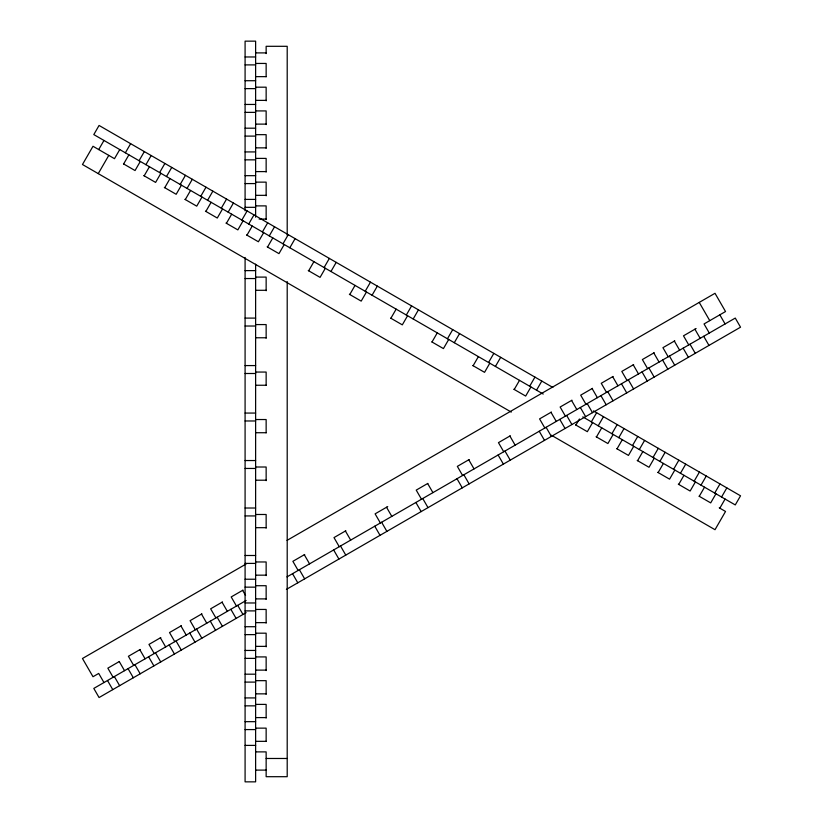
<?xml version="1.0" encoding="UTF-8"?>
<svg xmlns="http://www.w3.org/2000/svg" width="823" height="823" viewBox="0 0 823 823"><rect width="100%" height="100%" fill="white"/><g stroke="black" fill="none" stroke-linecap="round" stroke-linejoin="round"><path stroke-width="1.23" d="M98.709 149.57L103.976 140.455M98.246 173.622L108.78 155.382M119.757 149.56L114.49 158.685L92.999 146.268L82.465 164.507L511.278 412.086M125.363 152.8L130.631 143.675M123.625 163.952L128.892 154.837M139.066 160.711L144.334 151.586M140.311 161.431L135.054 170.546L123.481 163.87M145.918 164.672L151.185 155.547M144.179 175.824L149.447 166.709M159.621 172.583L164.888 163.458M160.876 173.303L155.609 182.418L143.778 175.587M166.483 176.534L171.74 167.419M164.744 187.695L170.011 178.57M180.186 184.445L185.442 175.33M181.43 185.175L176.173 194.29L164.333 187.459M187.037 188.405L192.304 179.291M185.298 199.557L190.566 190.442M200.74 196.316L206.007 187.202M201.995 197.036L196.728 206.162L184.887 199.331M207.602 200.277L212.859 191.162M205.863 211.429L211.12 202.314M221.305 208.188L226.562 199.073M222.549 208.908L217.282 218.033L205.452 211.192M228.156 212.149L233.423 203.024M226.418 223.3L231.685 214.186M241.859 220.06L247.126 210.935M243.114 220.78L237.847 229.895L226.006 223.064M248.711 224.021L253.978 214.896M246.972 235.172L252.239 226.047M262.414 231.932L267.681 222.807M263.669 232.652L258.401 241.767L246.571 234.936M269.275 235.882L274.543 226.767M267.537 247.044L272.804 237.919M282.978 243.793L288.235 234.678M284.223 244.524L278.966 253.638L267.125 246.807M289.83 247.754L295.097 238.639M308.656 270.777L313.913 261.663M324.097 267.537L329.354 258.412M325.342 268.257L320.075 277.372L308.244 270.541M330.949 271.497L336.216 262.372M349.775 294.521L355.032 285.396M365.206 291.27L370.473 282.155M366.461 292L361.194 301.115L349.364 294.284M372.068 295.231L377.335 286.116M390.884 318.254L396.151 309.139M406.325 315.014L411.593 305.899M407.58 315.734L402.313 324.859L390.74 318.172M413.187 318.974L418.444 309.849M432.003 341.998L437.27 332.873M447.445 338.757L452.712 329.632M448.7 339.477L443.432 348.592L431.859 341.915M454.296 342.707L459.563 333.593M473.122 365.731L478.389 356.616M488.564 362.49L493.831 353.376M489.808 363.21L484.552 372.335L472.711 365.494M495.415 366.451L500.682 357.336M514.241 389.474L519.508 380.36M529.683 386.234L534.94 377.109M530.928 386.954L525.671 396.069L513.83 389.238M536.534 390.184L541.801 381.07M575.915 425.079L579.423 419M591.356 421.839L596.624 412.724M592.611 422.559L587.344 431.684L575.503 424.843M598.208 425.8L603.475 416.675M596.469 436.951L601.736 427.837M611.911 433.711L617.178 424.586M613.166 434.431L607.899 443.546L596.068 436.715M618.773 437.671L624.04 428.546M617.034 448.823L622.301 439.708M632.476 445.582L637.732 436.457M633.72 446.303L628.463 455.417L616.622 448.586M639.327 449.533L644.594 440.418M637.588 460.695L642.856 451.57M653.03 457.444L658.297 448.329M654.285 458.174L649.018 467.289L637.187 460.458M659.892 461.405L665.149 452.29M658.153 472.556L663.41 463.442M673.595 469.316L678.852 460.201M674.839 470.036L669.572 479.161L657.742 472.33M680.446 473.276L685.713 464.162M678.708 484.428L683.975 475.313M694.149 481.188L699.416 472.073M695.404 481.908L690.137 491.033L678.296 484.191M701.001 485.148L706.268 476.023M699.262 496.3L704.529 487.185M714.703 493.059L719.971 483.934M715.959 493.779L710.691 502.894L699.118 496.218M721.565 497.02L726.832 487.895M719.827 508.172L725.094 499.047M246.118 564.002L82.465 658.493L92.999 676.732L98.709 673.43L103.976 682.545M287.021 540.392L715.012 293.297L725.536 311.536L704.046 323.943L709.313 333.058M119.417 661.476L107.844 668.163L113.111 677.278M140.239 649.46L128.398 656.291L133.665 665.406M160.794 637.588L148.963 644.419L154.23 653.534M181.358 625.717L169.517 632.548L174.785 641.673M201.913 613.845L190.082 620.676L195.339 629.801M222.477 601.973L210.637 608.814L215.904 617.929M243.032 590.112L231.191 596.942L236.458 606.057M304.705 554.496L292.875 561.327L298.132 570.452M345.825 530.763L333.994 537.594L339.251 546.709M387.736 506.567L375.103 513.85L380.37 522.975M427.795 483.43L416.222 490.117L421.489 499.232M469.172 459.543L457.341 466.374L462.608 475.499M510.291 435.799L498.46 442.64L503.727 451.755M551.41 412.066L539.579 418.897L544.836 428.011M571.975 400.194L560.134 407.025L565.401 416.15M592.529 388.322L580.688 395.163L585.955 404.278M613.084 376.45L601.253 383.292L606.52 392.406M633.648 364.589L621.807 371.42L627.075 380.535M654.203 352.717L642.372 359.548L647.629 368.673M674.767 340.845L662.927 347.676L668.194 356.801M696.114 328.521L683.491 335.815L688.748 344.93M246.149 600.471L93.801 688.419L99.069 697.544L246.139 612.631M286.949 576.913L735.268 318.069L740.535 327.194L286.394 589.391M255.624 52.898L266.148 52.898M245.089 56.972L255.624 56.972M255.624 63.443L266.148 63.443L266.148 76.806M245.089 64.894L255.624 64.894M255.624 76.642L266.148 76.642M245.089 80.716L255.624 80.716M255.624 87.187L266.148 87.187L266.148 100.848M245.089 88.627L255.624 88.627M255.624 100.375L266.148 100.375M245.089 104.449L255.624 104.449M255.624 110.92L266.148 110.92L266.148 124.592M245.089 112.37L255.624 112.37M255.624 124.119L266.148 124.119M245.089 128.193L255.624 128.193M255.624 134.663L266.148 134.663L266.148 148.325M245.089 136.104L255.624 136.104M255.624 147.852L266.148 147.852M245.089 151.926L255.624 151.926M255.624 158.397L266.148 158.397L266.148 172.069M245.089 159.847L255.624 159.847M255.624 171.596L266.148 171.596M245.089 175.669L255.624 175.669M255.624 182.14L266.148 182.14L266.148 195.802M245.089 183.58L255.624 183.58M255.624 195.339L266.148 195.339M245.089 199.403L255.624 199.403M255.624 205.884L266.148 205.884L266.148 219.546M245.089 207.324L255.624 207.324M259.132 219.072L266.148 219.072M245.089 270.623L255.624 270.623M255.624 277.094L266.148 277.094L266.148 290.766M245.089 278.544L255.624 278.544M255.624 290.293L266.148 290.293M245.089 318.1L255.624 318.1M255.624 324.571L266.148 324.571L266.148 338.243M245.089 326.021L255.624 326.021M255.624 337.769L266.148 337.769M245.089 365.577L255.624 365.577M255.624 372.058L266.148 372.058L266.148 385.411M245.089 373.498L255.624 373.498M255.624 385.246L266.148 385.246M245.089 413.064L255.624 413.064M255.624 419.535L266.148 419.535L266.148 432.898M245.089 420.975L255.624 420.975M255.624 432.723L266.148 432.723M245.089 460.541L255.624 460.541M255.624 467.011L266.148 467.011L266.148 480.673M245.089 468.452L255.624 468.452M255.624 480.2L266.148 480.2M245.089 508.017L255.624 508.017M255.624 514.488L266.148 514.488L266.148 528.15M245.089 515.928L255.624 515.928M255.624 527.677L266.148 527.677M245.089 555.494L255.624 555.494M255.624 561.965L266.148 561.965L266.148 575.627M245.089 563.405L255.624 563.405M255.624 575.164L266.148 575.164M245.089 579.227L255.624 579.227M255.624 585.709L266.148 585.709L266.148 599.37M245.089 587.149L255.624 587.149M255.624 598.897L266.148 598.897M245.089 602.971L255.624 602.971M255.624 609.442L266.148 609.442L266.148 623.114M245.089 610.892L255.624 610.892M255.624 622.641L266.148 622.641M245.089 626.715L255.624 626.715M255.624 633.185L266.148 633.185L266.148 646.847M245.089 634.626L255.624 634.626M255.624 646.374L266.148 646.374M245.089 650.448L255.624 650.448M255.624 656.919L266.148 656.919L266.148 670.591M245.089 658.369L255.624 658.369M255.624 670.117L266.148 670.117M245.089 674.191L255.624 674.191M255.624 680.662L266.148 680.662L266.148 694.324M245.089 682.102L255.624 682.102M255.624 693.851L266.148 693.851M245.089 697.925L255.624 697.925M255.624 704.395L266.148 704.395L266.148 718.067M245.089 705.846L255.624 705.846M255.624 717.594L266.148 717.594M245.089 721.668L255.624 721.668M255.624 728.139L266.148 728.139L266.148 741.502M245.089 729.579L255.624 729.579M255.624 741.338L266.148 741.338M245.089 745.401L255.624 745.401M255.624 751.883L266.148 751.883L266.148 776.696L287.206 776.696L287.206 281.548M266.148 758.477L287.206 758.477M255.624 770.102L266.148 770.102M552.85 387.448L99.069 125.456L93.801 134.581L543.221 394.052M593.455 410.893L740.535 495.806L735.268 504.931L582.787 416.891M719.23 507.822L725.536 511.464L715.012 529.703L551.359 435.223M719.827 314.828L725.094 323.953M699.231 302.401L709.755 320.641M703.706 336.298L708.973 345.413M694.91 329.21L700.178 338.335M690.003 344.209L695.27 353.324M683.141 348.17L688.409 357.285M674.356 341.082L679.623 350.197M669.438 356.081L674.706 365.196M662.587 360.032L667.854 369.157M653.791 352.954L659.058 362.069M648.884 367.943L654.151 377.068M642.033 371.903L647.29 381.018M633.237 364.826L638.504 373.94M628.33 379.815L633.587 388.929M621.468 383.775L626.735 392.89M612.682 376.687L617.939 385.812M607.765 391.686L613.032 400.801M600.913 395.647L606.181 404.762M592.118 388.559L597.385 397.684M587.211 403.558L592.478 412.673M580.349 407.508L585.616 416.633M571.563 400.431L576.83 409.545M566.646 415.42L571.913 424.545M559.794 419.38L565.062 428.505M550.999 412.302L556.266 421.417M546.091 427.291L551.359 436.416M539.24 431.252L544.497 440.367M509.89 436.036L515.147 445.161M504.972 451.035L510.239 460.15M498.121 454.996L503.378 464.11M468.771 459.779L474.027 468.894M463.853 474.768L469.12 483.893M457.002 478.729L462.269 487.854M427.651 483.513L432.919 492.638M422.744 498.512L428.001 507.626M415.882 502.472L421.15 511.587M386.532 507.256L391.799 516.371M381.625 522.255L386.882 531.37M374.763 526.206L380.031 535.331M345.413 531L350.68 540.114M340.506 545.988L345.773 555.103M333.644 549.949L338.911 559.064M304.294 554.733L309.561 563.858M299.387 569.732L304.654 578.847M292.535 573.682L297.792 582.807M242.62 590.348L245.552 595.41M237.713 605.337L242.98 614.452M230.852 609.298L236.119 618.412M222.066 602.21L227.333 611.335M217.149 617.209L222.416 626.324M210.297 621.17L215.564 630.284M201.501 614.081L206.768 623.196M196.594 629.081L201.861 638.195M189.743 633.031L195 642.156M180.947 625.953L186.214 635.068M176.04 640.942L181.297 650.067M169.178 644.903L174.445 654.018M160.392 637.825L165.649 646.94M155.475 652.814L160.742 661.939M148.624 656.775L153.88 665.889M139.828 649.686L145.095 658.812M134.921 664.686L140.188 673.8M128.059 668.646L133.326 677.761M119.273 661.558L124.53 670.683M114.356 676.557L119.623 685.672M107.504 680.508L112.772 689.633M287.206 235.275L287.206 46.304L266.148 46.304L266.148 53.588M255.624 217.21L255.624 41.15L245.089 41.15L245.089 210.853M255.624 264.173L255.624 781.85L245.089 781.85L245.089 257.455"/></g></svg>
